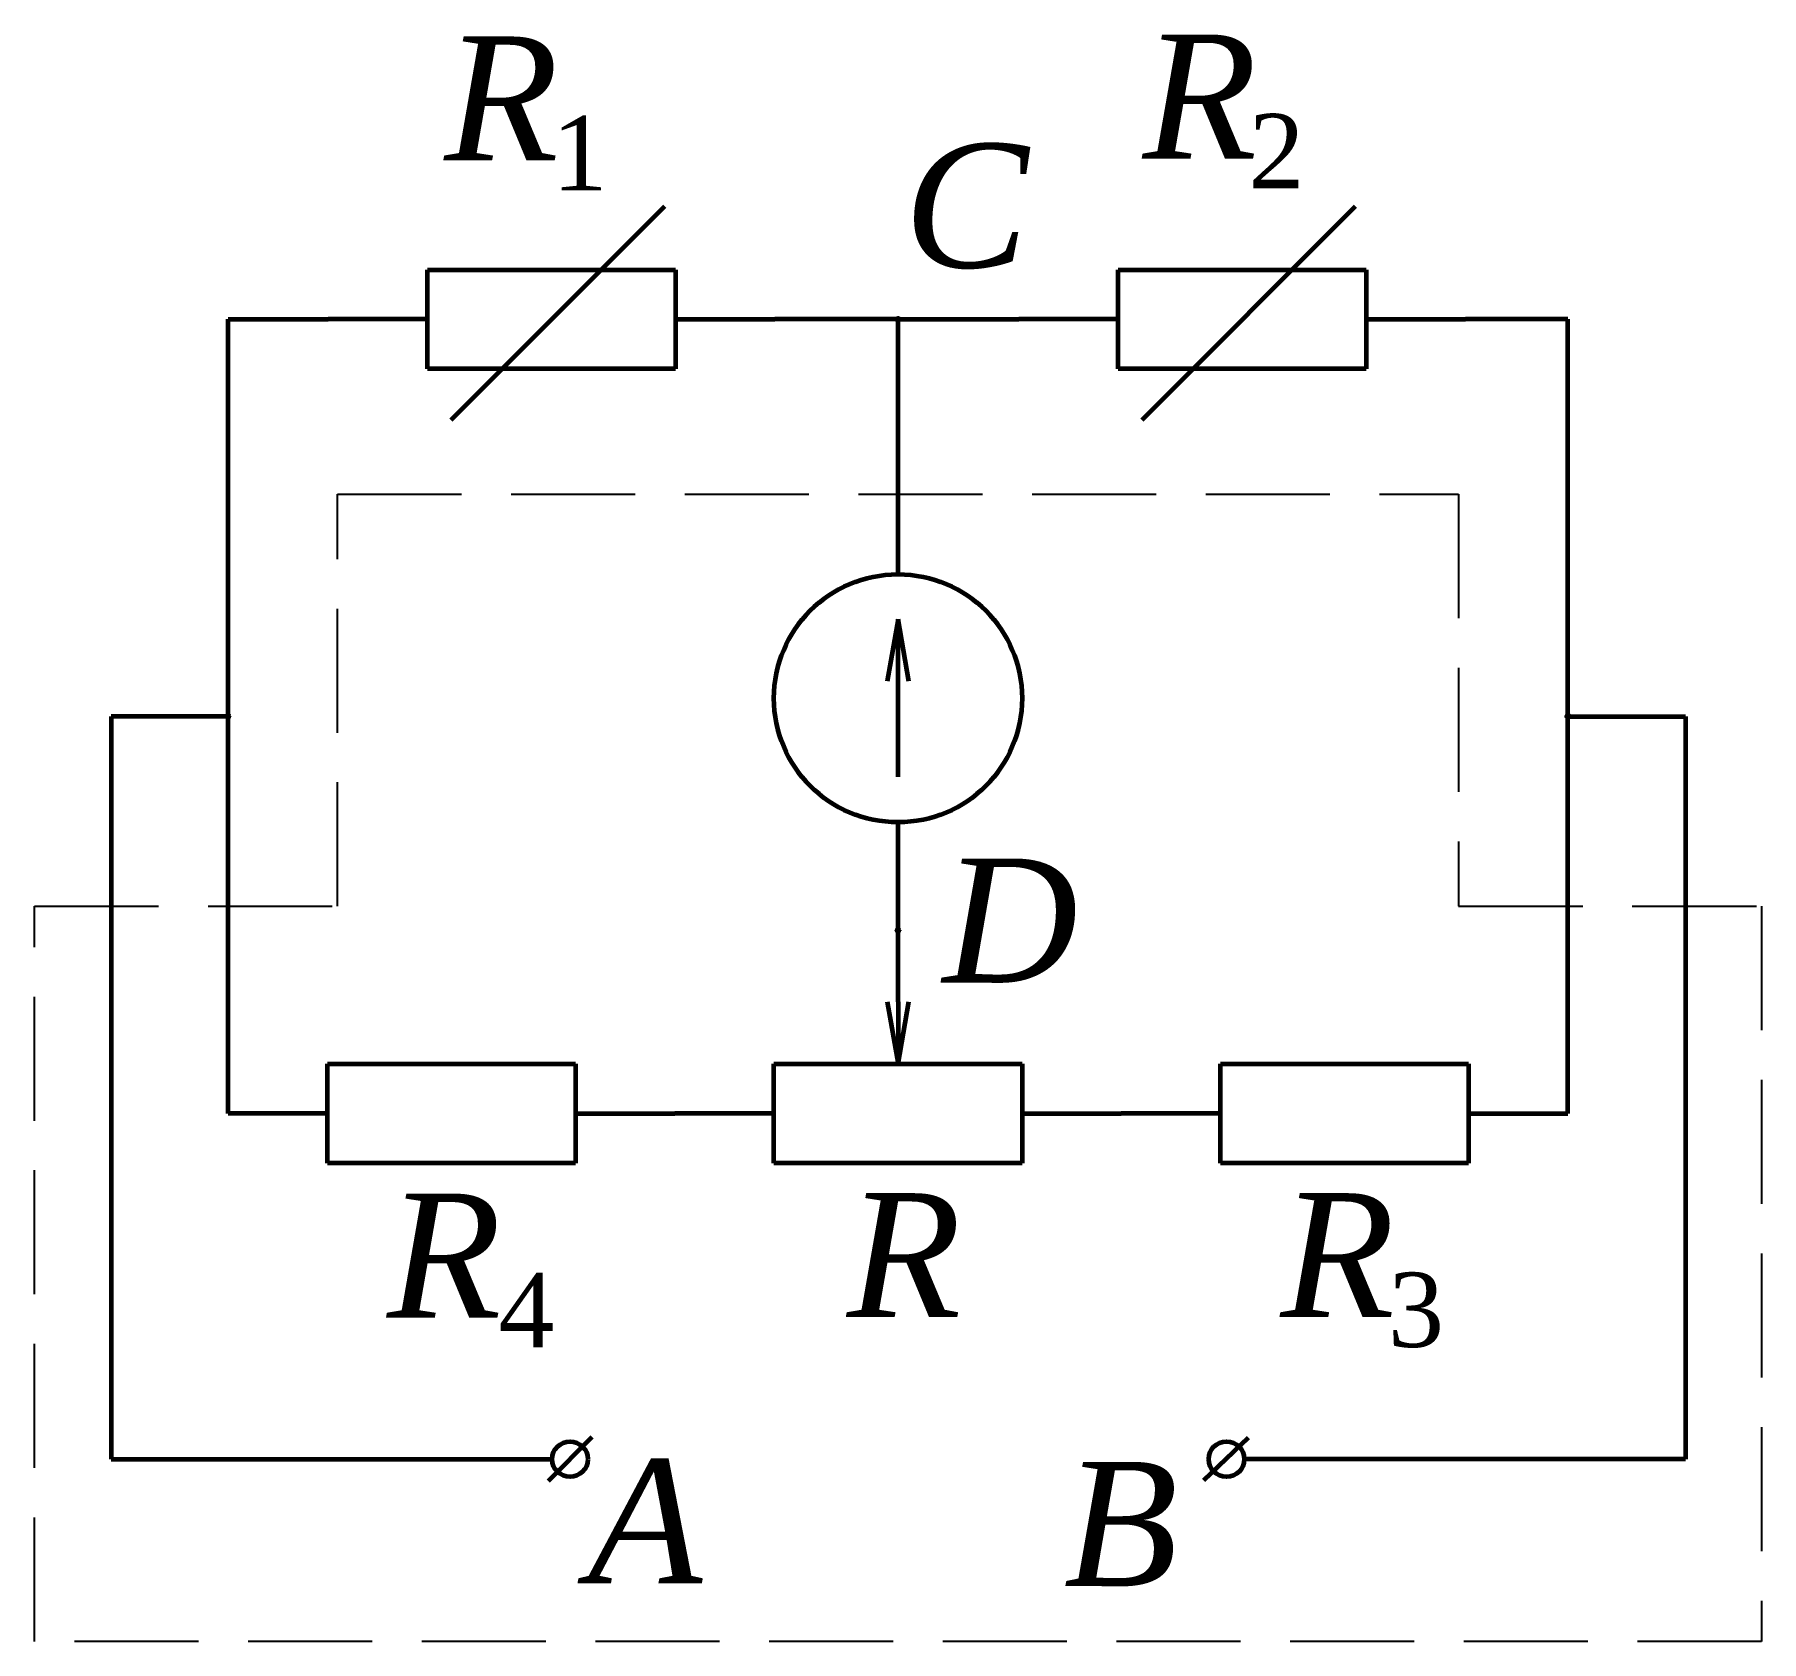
# Paper-space layout 'Чертёж' of a CAD drawing. Header units: millimetres. Extents: x 0 to 84, y -4 to 266.
# Drawn here: x 14.7 to 84.3, y 201.6 to 266.4 of the extents above; entities outside this region: 2.
import ezdxf

# ---------------------------------------------------------------- set-up
doc = ezdxf.new("R2010")
doc.units = ezdxf.units.MM
doc.linetypes.add('GOST2.303 4', pattern=[7, 5, -2, 0])
doc.linetypes.add('GOST2.303 5', pattern=[24, 20, -1.5, 1, -1.5])
for name, color, linetype, lineweight in [('Метки точек', 7, 'Continuous', 106), ('Основные', 7, 'Continuous', 60), ('Построения', 170, 'Continuous', 0), ('Текст', 7, 'GOST2.303 5', 35), ('Штриховые', 7, 'GOST2.303 4', 25)]:
    doc.layers.add(name, color=color, linetype=linetype, lineweight=lineweight)
doc.layers.get('Построения').off()
doc.styles.add('таймс3', font='times.ttf', dxfattribs={"height": 3})
doc.styles.add('таймс5', font='times.ttf', dxfattribs={"height": 5})

# ---------------------------------------------------------------- blocks, each defined once
blk = doc.blocks.new('*U21')
at = {"layer": 'Основные'}
for p, q in [((4.965, -4.049), (13.571, 4.557)), ((4, 2), (14, 2)), ((4, -2), (4, 2)), ((14, 2), (14, -2)), ((4, 0), (0, 0)), ((14, 0), (18, 0)), ((14, -2), (4, -2))]:
    blk.add_line(p, q, dxfattribs=at)
blk = doc.blocks.new('резистор')
at = {"layer": 'Основные'}
for p, q in [((4, 2), (14, 2)), ((4, -2), (4, 2)), ((14, 2), (14, -2)), ((4, 0), (0, 0)), ((14, 0), (18, 0)), ((14, -2), (4, -2))]:
    blk.add_line(p, q, dxfattribs=at)
blk = doc.blocks.new('реостат 2')
at = {"layer": 'Основные'}
for p, q in [((9, 4.5), (9, 6.308)), ((8.559, 4.5), (9, 2)), ((9, 4.5), (9, 2)), ((9, 2), (9.441, 4.5)), ((4, 2), (14, 2)), ((4, -2), (4, 2)), ((14, 2), (14, -2)), ((4, 0), (0, 0)), ((14, 0), (18, 0)), ((14, -2), (4, -2))]:
    blk.add_line(p, q, dxfattribs=at)
blk = doc.blocks.new('Точка')
at = {"layer": 'Метки точек'}
blk.add_circle((0, 0), 0.01, dxfattribs=at)

psp = doc.layouts.new('Чертёж')

# ---------------------------------------------------------------- linework, layer by layer
at = {"layer": 'Основные'}
for p, q in [((22.457, 222.888), (22.457, 254.915)), ((22.457, 254.915), (26.488, 254.915)), ((49.457, 254.915), (44.488, 254.915)), ((49.457, 244.633), (49.457, 254.915)), ((49.457, 254.915), (54.332, 254.915)), ((76.457, 254.915), (72.332, 254.915)), ((76.457, 222.888), (76.457, 254.915)), ((49.457, 242.823), (49.016, 240.323)), ((49.457, 240.323), (49.457, 242.823)), ((49.898, 240.323), (49.457, 242.823)), ((49.457, 236.462), (49.457, 240.323)), ((22.457, 238.902), (17.741, 238.902)), ((17.741, 238.902), (17.741, 208.951)), ((76.457, 238.902), (81.192, 238.902)), ((81.192, 238.902), (81.192, 208.951)), ((49.457, 229.196), (49.457, 234.633)), ((35.37, 208.078), (37.125, 209.859)), ((61.781, 208.105), (63.59, 209.831)), ((17.741, 208.951), (35.521, 208.951)), ((81.192, 208.951), (63.413, 208.951))]:
    psp.add_line(p, q, dxfattribs=at)
for centre, radius in [((49.457, 239.633), 5), ((36.237, 208.951), 0.716), ((62.697, 208.951), 0.716)]:
    psp.add_circle(centre, radius, dxfattribs=at)
at = {"layer": 'Штриховые'}
for p, q in [((26.859, 231.245), (26.859, 247.86)), ((26.859, 247.86), (72.054, 247.86)), ((72.054, 247.86), (72.054, 231.245)), ((14.654, 231.245), (26.859, 231.245)), ((14.654, 201.602), (14.654, 231.245)), ((72.054, 231.245), (84.259, 231.245)), ((84.259, 231.245), (84.259, 201.602)), ((84.259, 201.602), (14.654, 201.602))]:
    psp.add_line(p, q, dxfattribs=at)

# ---------------------------------------------------------------- block references
at = {"layer": 'Основные'}
for name, p in [('*U21', (26.488, 254.915)), ('*U21', (54.332, 254.915)), ('Точка', (49.457, 254.915)), ('Точка', (22.457, 238.902)), ('Точка', (76.457, 238.902)), ('Точка', (49.457, 230.273)), ('резистор', (22.457, 222.888)), ('*U21', (0, 0))]:
    psp.add_blockref(name, p, dxfattribs=at)
at = {"layer": 'Построения'}
for name, p in [('реостат 2', (40.457, 222.888)), ('резистор', (58.457, 222.888)), ('реостат 2', (0, 0))]:
    psp.add_blockref(name, p, dxfattribs=at)

# ---------------------------------------------------------------- texts
at = {"layer": 'Текст', "width": 4.99295}
for s, insert, char_height, attachment_point, style in [('{\\fTimes New Roman|b0|i1|c204|p18;R}', (31.168, 266.32), 5, 1, 'таймс5'), ('{\\fTimes New Roman|b0|i1|c204|p18;R}', (59.318, 266.398), 5, 1, 'таймс5'), ('1', (35.496, 263.12), 3, 1, 'таймс3'), ('2', (63.581, 263.197), 3, 1, 'таймс3'), ('{\\fTimes New Roman|b0|i1|c204|p18;С}', (49.684, 261.998), 5, 1, 'таймс5'), ('{\\fTimes New Roman|b0|i1|c204|p18;D}', (51.256, 233.172), 5, 1, 'таймс5'), ('{\\fTimes New Roman|b0|i1|c204|p18;R}', (28.859, 219.659), 5, 1, 'таймс5'), ('{\\fTimes New Roman|b0|i1|c204|p18;R}', (47.393, 219.679), 5, 1, 'таймс5'), ('{\\fTimes New Roman|b0|i1|c204|p18;R}', (64.869, 219.679), 5, 1, 'таймс5'), ('4', (33.348, 216.459), 3, 1, 'таймс3'), ('3', (69.203, 216.479), 3, 1, 'таймс3'), ('{\\fTimes New Roman|b0|i1|c204|p18;A}', (36.952, 208.951), 5, 1, 'таймс5'), ('{\\fTimes New Roman|b0|i1|c204|p18;В}', (60.745, 208.843), 5, 3, 'таймс5')]:
    psp.add_mtext(s, dxfattribs=dict(at, insert=insert, char_height=char_height, attachment_point=attachment_point, style=style))

doc.saveas('drawing.dxf')
